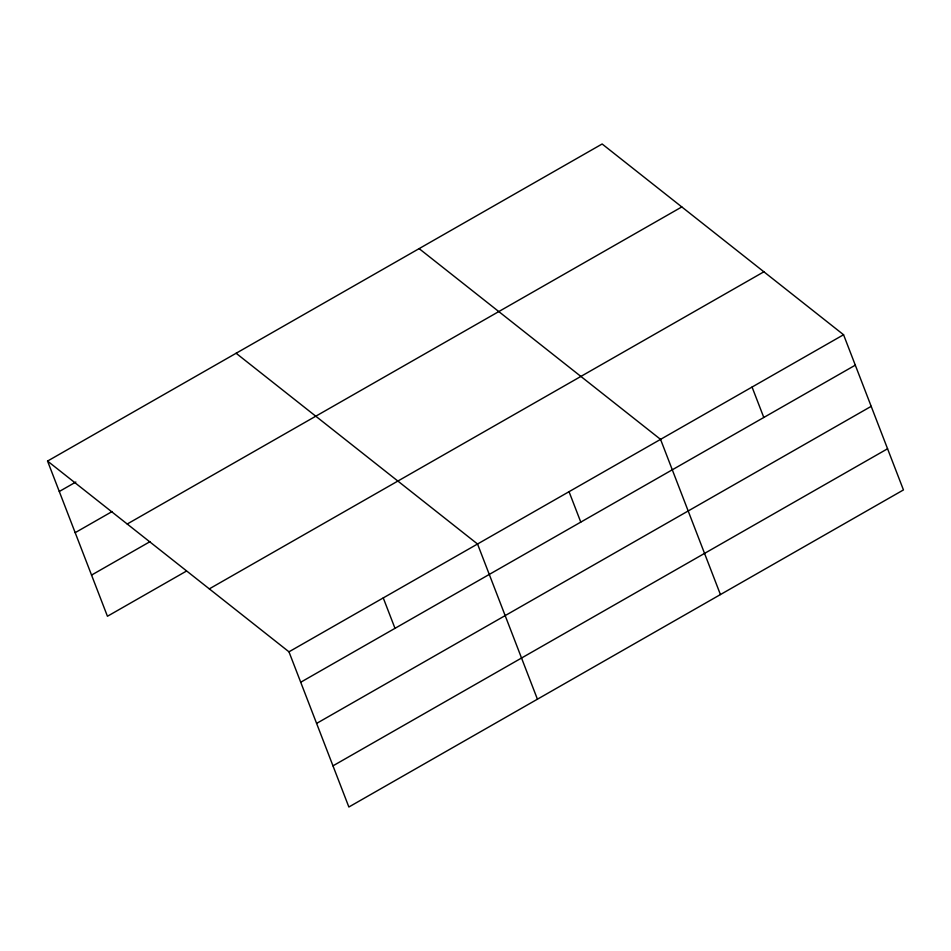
<?xml version="1.0" encoding="UTF-8"?>
<svg xmlns="http://www.w3.org/2000/svg" width="951" height="951" viewBox="0 0 951 951"><rect width="100%" height="100%" fill="white"/><g stroke="black" fill="none" stroke-linecap="round" stroke-linejoin="round"><path stroke-width="1.43" d="M47.55 461.069L602.138 143.993L843.561 334.74L903.45 489.931L348.862 807.007L288.973 651.815L47.55 461.069L107.439 616.26L186.432 571.099M59.295 491.489L75.854 482.026M75.177 532.667L112.123 511.543M127.22 524.013L681.808 206.938M91.546 575.082L150.151 541.583M209.303 588.871L763.891 271.796M288.973 651.815L843.561 334.74M300.718 682.236L855.306 365.16M316.6 723.414L871.199 406.339M332.969 765.84L887.568 448.765M419.129 248.627L660.553 439.374L720.43 594.565M236.11 353.261L477.533 544.008L537.422 699.199M752.063 387.057L763.796 417.477M569.043 491.691L580.788 522.123M383.253 597.917L394.998 628.338"/></g></svg>
